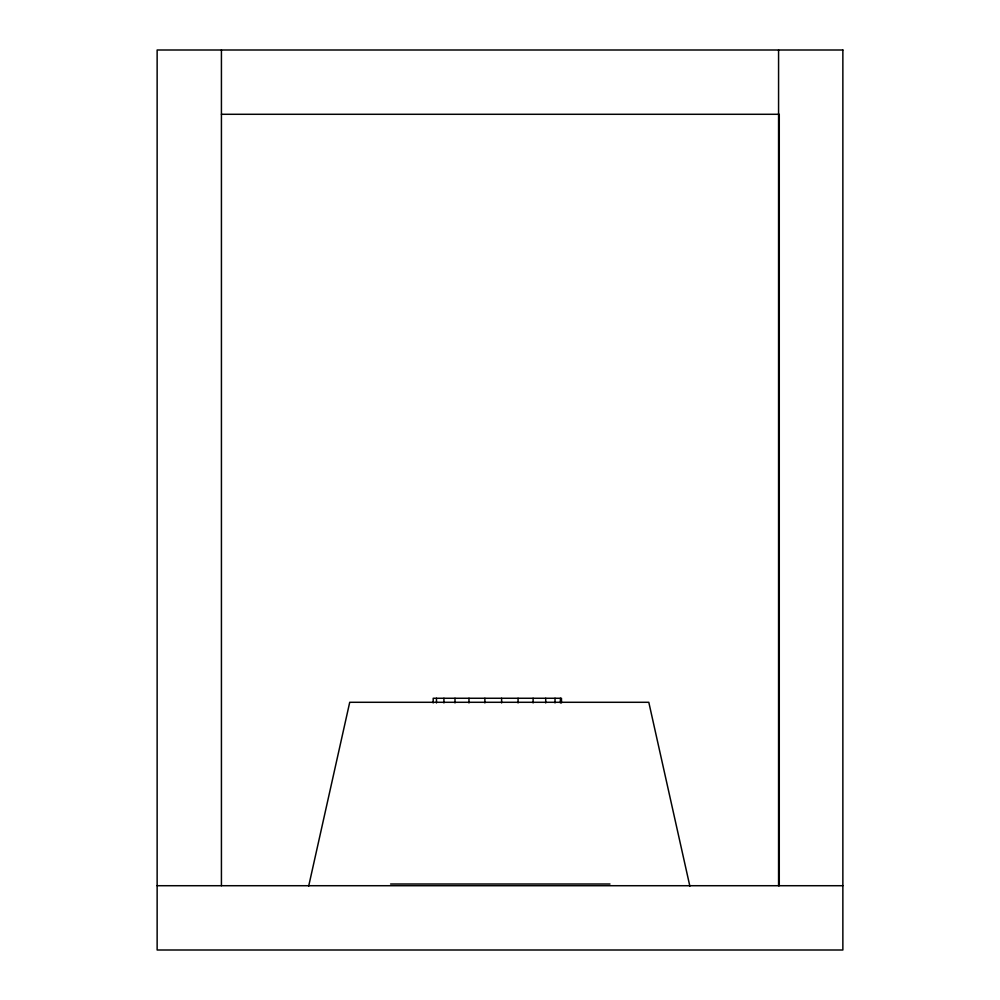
<?xml version="1.0" encoding="UTF-8"?>
<svg xmlns="http://www.w3.org/2000/svg" width="1000" height="1000" viewBox="0 0 1000 1000"><rect width="100%" height="100%" fill="white"/><g stroke="black" fill="none" stroke-linecap="round" stroke-linejoin="round"><path stroke-width="1.5" d="M308.663 886.175L349.725 702.288L648.8 702.288L689.862 886.175M221.425 114.288L779.275 114.288L779.275 885.713M390.6 884L609.975 884M157.137 885.713L842.862 885.713M778.575 50L778.575 885.713M561.475 702.925L561.475 698.263L433.188 698.263L433.188 702.925M560.4 698.263L560.4 702.925M555.025 698.263L555.025 702.925M545.712 698.263L545.712 702.925M533.112 698.263L533.112 702.925M518.075 698.263L518.075 702.925M501.613 698.263L501.613 702.925M484.875 698.263L484.875 702.925M468.975 698.263L468.975 702.925M455 698.263L455 702.925M443.925 698.263L443.925 702.925M436.475 698.263L436.475 702.925M221.425 50L221.425 885.713M842.862 50L157.137 50L157.137 950L842.862 950L842.862 50"/></g></svg>
